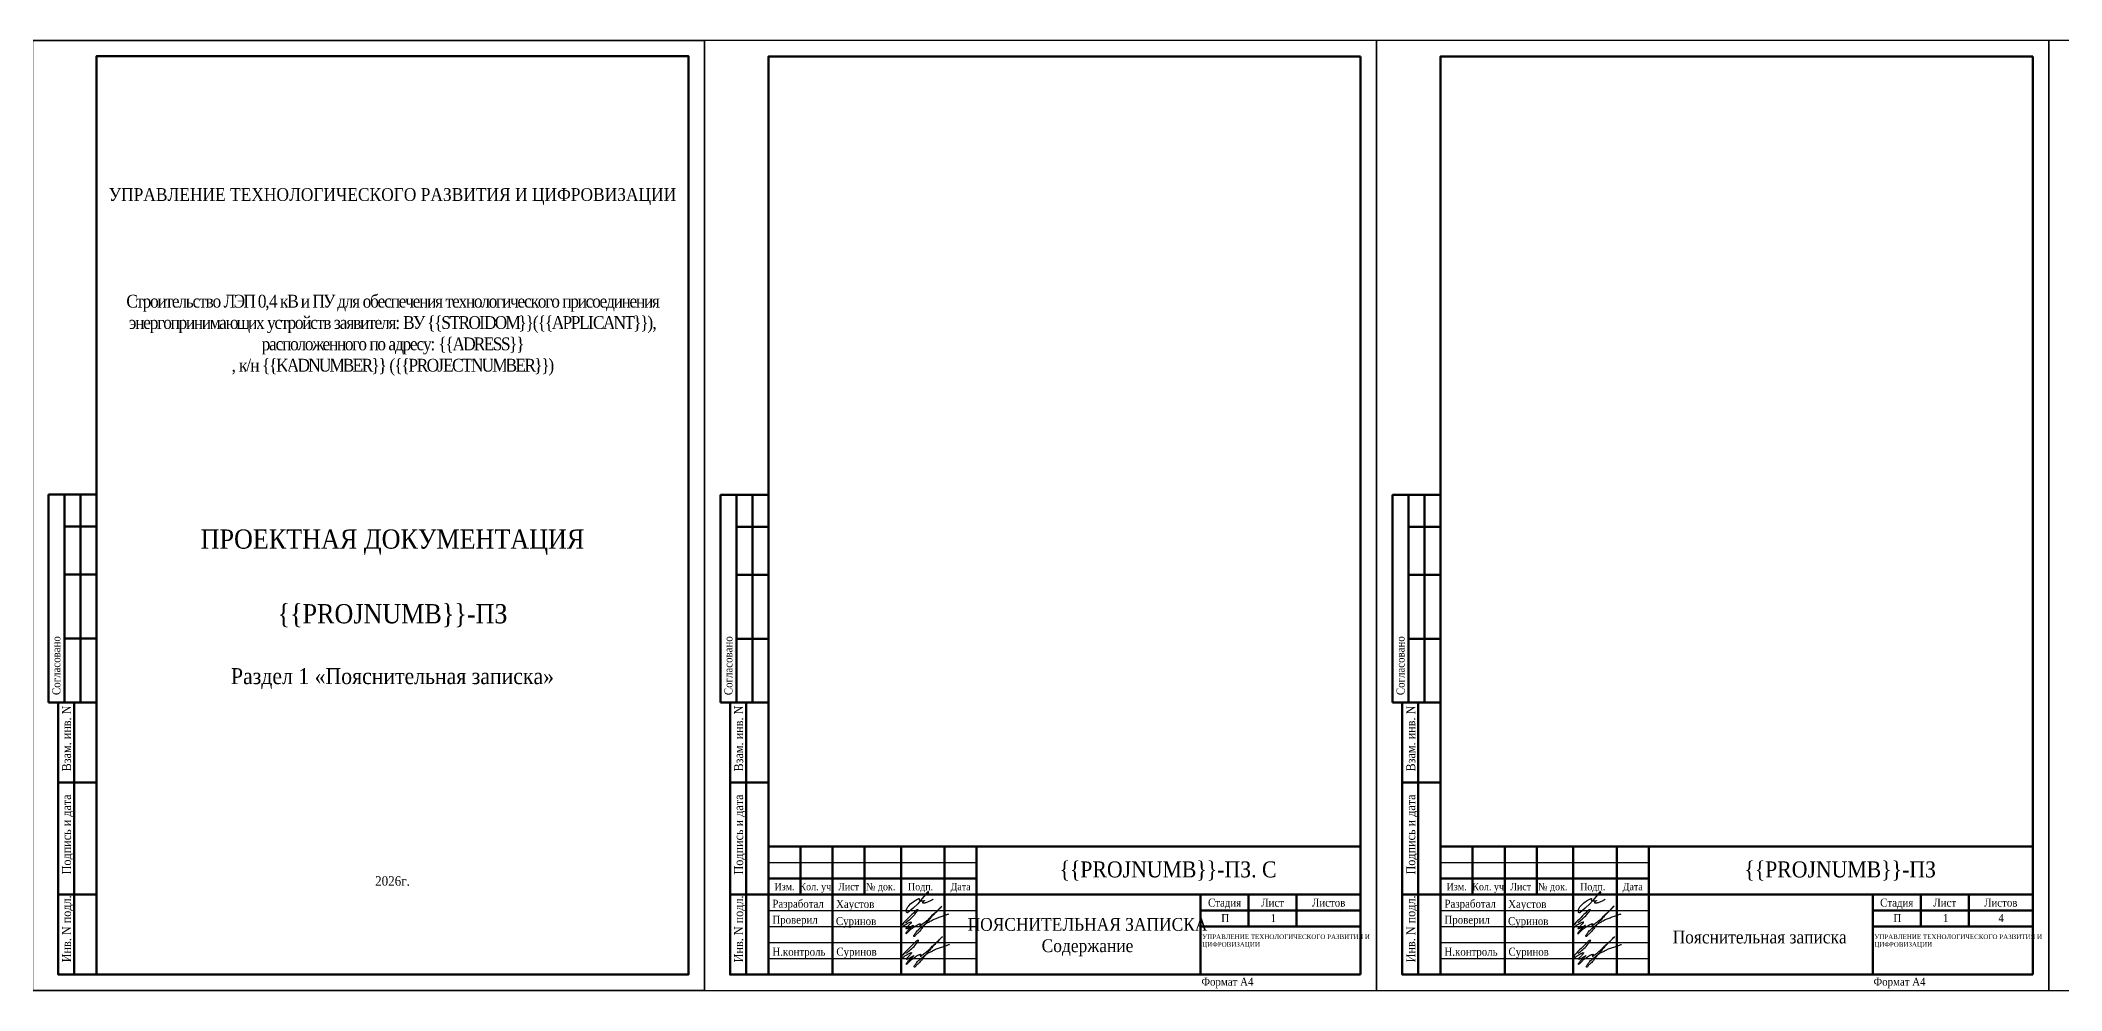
# Model space of a CAD drawing. Header units: millimetres. Extents: x 2174 to 9129, y 1758 to 2055.
# Drawn here: x 2806 to 3438, y 1758 to 2055 of the extents above; entities that cross this region are included whole.
import ezdxf
from ezdxf.enums import TextEntityAlignment as Align

# ---------------------------------------------------------------- set-up
doc = ezdxf.new("R2010")
doc.units = ezdxf.units.MM
doc.layers.add('П', color=7, linetype='Continuous')
doc.layers.add('Чертеж', color=7, linetype='Continuous')
doc.styles.add('стиль1', font='Times New Roman.ttf', dxfattribs={"width": 0.9, "height": 2})
doc.styles.add('стиль2', font='Times New Roman.ttf', dxfattribs={"width": 0.9, "height": 2.5})

# ---------------------------------------------------------------- blocks, each defined once
blk = doc.blocks.new('Штамп б')
at = {"lineweight": 70}
for points in [[(20, 0), (8, 0), (8, 85), (20, 85)], [(13, 0), (13, 85)], [(8, 60), (20, 60)], [(8, 25), (20, 25)]]:
    blk.add_lwpolyline(points, dxfattribs=at)
at = {"lineweight": 25, "style": 'стиль1', "width": 0.9}
for s, p in [('Взам. инв. N', (12.06, 63.49)), ('Подпись и дата', (12.06, 31.28)), ('Инв. N подл.', (12.06, 3.82))]:
    blk.add_text(s, height=2.8, rotation=90, dxfattribs=at).set_placement(p)
blk = doc.blocks.new('1')
at = {"lineweight": 30}
for p, q in [((630, 297), (420, 297)), ((420, 297), (420, 0)), ((630, 0), (630, 297)), ((420, 0), (630, 0))]:
    blk.add_line(p, q, dxfattribs=at)
blk = doc.blocks.new('A$C5B0935FB')
at = {"lineweight": 70}
for p, q in [((20, 65), (5, 65)), ((5, 0), (5, 65)), ((10, 55), (10, 65)), ((15, 0), (15, 65)), ((20, 0), (20, 65)), ((10, 40), (10, 55)), ((10, 55), (20, 55)), ((10, 20), (10, 40)), ((10, 40), (20, 40)), ((10, 0), (10, 20)), ((10, 20), (20, 20)), ((10, 0), (5, 0)), ((15, 0), (10, 0)), ((20, 0), (15, 0)), ((15, 0), (15, 0))]:
    blk.add_line(p, q, dxfattribs=at)
at = {"lineweight": 25, "style": 'стиль1', "width": 0.9}
blk.add_text('Согласовано', height=2.5, rotation=90, dxfattribs=at).set_placement((8.72, 2.35))
blk = doc.blocks.new('A$C7F1F469D')
at = {"color": 5, "lineweight": 25}
blk.add_spline([(-0.1, 1.78), (1.34, 2.93), (2.75, 4.33), (3.55, 5.31), (3.81, 5.64), (3.86, 5.8), (3.66, 5.81), (3.25, 5.7), (2.89, 5.36), (-1.09, 1.26), (-1.29, 0.98), (-1.47, 0.67), (-1.59, 0.28), (-1.54, 0.16), (-0.98, 0.55), (-0.42, 1.01), (0.34, 1.44), (1.08, 1.86), (1.69, 1.97), (1.62, 1.83), (1.26, 1.37), (0.56, 0.61), (0.16, 0.22), (0, 0), (0.24, -0.04), (0.82, 0.16), (1.44, 0.58), (2.18, 0.95), (2.33, 1.04), (1.93, 0.58), (1.28, 0.02), (0.64, -0.58), (0.1, -1.31), (-0.06, -1.68), (0.13, -1.59), (0.39, -1.41), (1.23, -0.56), (1.62, -0.16), (2.27, 0.27), (2.82, 0.65), (3.41, 1.04), (3.83, 1.25), (4.1, 1.35), (4.33, 1.44), (4.56, 1.45), (4.6, 1.35), (4.48, 1.19), (4.35, 0.92), (4.39, 0.82), (4.59, 0.91), (5.09, 1.34), (6.19, 2.18), (7.41, 3.21), (8.36, 4.22), (9.62, 5.31), (10.99, 6.68), (11.27, 6.98), (9.83, 5.51), (8.6, 4.26), (7.7, 3.28), (7.2, 2.7), (6.74, 2.12), (6.16, 1.41), (5.49, 0.62), (4.74, -0.34), (3.92, -1.29), (3.19, -1.94), (2.91, -2.31), (2.67, -2.58), (2.52, -2.55), (2.49, -2.26), (2.69, -1.9), (3.27, -1.11), (3.8, -0.52), (4.48, 0.07), (5.33, 0.79), (5.97, 1.29), (6.7, 1.77), (7.56, 2.21), (8.83, 2.91), (10.02, 3.35), (11.36, 3.83), (12.55, 4.24), (13.47, 4.57)], degree=3, dxfattribs=at)
blk = doc.blocks.new('Штамп фамилии')
at = {"layer": 'Чертеж', "color": 5, "lineweight": -2}
blk.add_lwpolyline([(47.47, 1.66), (47.54, 1.79), (47.62, 1.93), (47.66, 2.01), (47.7, 2.07), (47.73, 2.13), (47.76, 2.19), (47.76, 2.23), (47.76, 2.32), (47.74, 2.37), (47.71, 2.39), (47.66, 2.4), (47.61, 2.4), (47.56, 2.39), (47.52, 2.38), (47.44, 2.34), (47.38, 2.3), (47.33, 2.24), (47.26, 2.13), (45.27, -0.3), (44.41, -1.31), (42.95, -2.62), (41.21, -4.09), (41.09, -4.15), (41.01, -4.12), (40.97, -4.09), (40.93, -4.02), (40.86, -3.9), (40.8, -3.74), (40.79, -3.59), (40.79, -3.44), (40.82, -3.28), (40.86, -3.13), (40.9, -3.03), (40.96, -2.83), (41.05, -2.63), (41.29, -2.27), (41.56, -1.95), (42.15, -1.36), (42.5, -1), (42.96, -0.67), (43.54, -0.31), (44.11, 0.04), (44.76, 0.4), (44.84, 0.38), (44.86, 0.35), (44.86, 0.3), (44.81, -0.06), (44.88, -0.21), (44.95, -0.28), (45, -0.32), (45.11, -0.38), (45.27, -0.4), (45.46, -0.4), (46.3, -0.35), (46.39, -0.27), (46.46, -0.24), (46.48, -0.25), (46.48, -0.28), (46.47, -0.31), (46.46, -0.34), (46.44, -0.36), (46.39, -0.4), (46.28, -0.48), (45.92, -0.78), (45.89, -0.84), (45.87, -0.89), (45.87, -0.96), (45.9, -1), (46.03, -1.01), (46.17, -1), (46.59, -1), (46.68, -0.99), (46.84, -0.94), (47.03, -0.86), (48.5, -0.28), (48.66, -0.16), (48.81, -0.05), (48.96, 0.03), (49.07, 0.06), (49.21, 0.13)], dxfattribs=at)
at = {"layer": 'Чертеж', "color": 67, "lineweight": -2, "true_color": 0x727430}
for p in [(40.67, -8.99), (40.81, -18.55)]:
    blk.add_blockref('A$C7F1F469D', p, dxfattribs=at)
at = {"color": 7, "char_height": 2.5, "attachment_point": 4, "style": 'стиль1'}
for s, insert, width in [(' Разработал', (-1.9, -1.68), 17), (' Проверил', (-1.9, -6.68), 17), ('Хаустов', (18.85, -1.78), 20), (' Суринов', (17.96, -7.12), 20), (' Н.контроль', (-1.9, -16.68), 17), (' Суринов', (18.1, -16.68), 20)]:
    blk.add_mtext(s, dxfattribs=dict(at, insert=insert, width=width))
blk = doc.blocks.new('A$C31D65421')
blk.add_blockref('Штамп фамилии', (2.24, 18.43))

msp = doc.modelspace()

# ---------------------------------------------------------------- linework, layer by layer
at = {"layer": 'П', "linetype": 'Continuous', "lineweight": 0}
for points in [[(2803.703, 2055.49), (3013.703, 2055.49), (3013.703, 1758.49), (2803.703, 1758.49)], [(3013.703, 2055.49), (3223.703, 2055.49), (3223.703, 1758.49), (3013.703, 1758.49)], [(3223.703, 2055.49), (3433.703, 2055.49), (3433.703, 1758.49), (3223.703, 1758.49)], [(3433.703, 2055.49), (3643.703, 2055.49), (3643.703, 1758.49), (3433.703, 1758.49)]]:
    msp.add_lwpolyline(points, close=True, dxfattribs=at)
at = {"layer": 'П', "lineweight": 35}
msp.add_lwpolyline([(2803.703, 1758.49), (3013.703, 1758.49), (3013.703, 2055.49), (2803.703, 2055.49)], close=True, dxfattribs=at)
at = {"layer": 'Чертеж', "lineweight": 30}
msp.add_line((3433.703, 1758.49), (3433.703, 2055.49), dxfattribs=at)
at = {"layer": 'Чертеж', "lineweight": 70}
for p, q in [((3218.703, 1763.49), (3218.703, 2050.49)), ((3428.703, 1763.49), (3428.703, 2050.49))]:
    msp.add_line(p, q, dxfattribs=at)
at = {"layer": 'Чертеж', "linetype": 'Continuous', "lineweight": 70}
for p, q in [((3033.703, 1803.49), (3218.703, 1803.49)), ((3043.703, 1803.49), (3043.703, 1788.49)), ((3053.703, 1803.49), (3053.703, 1763.49)), ((3063.703, 1803.49), (3063.703, 1788.49)), ((3075.094, 1803.49), (3075.094, 1763.49)), ((3088.703, 1803.49), (3088.703, 1763.49)), ((3098.703, 1763.49), (3098.703, 1803.49)), ((3243.703, 1803.49), (3428.703, 1803.49)), ((3253.703, 1803.49), (3253.703, 1788.49)), ((3263.703, 1803.49), (3263.703, 1763.49)), ((3273.703, 1803.49), (3273.703, 1788.49)), ((3285.094, 1803.49), (3285.094, 1763.49)), ((3298.703, 1803.49), (3298.703, 1763.49)), ((3308.703, 1763.49), (3308.703, 1803.49)), ((3033.703, 1793.49), (3098.703, 1793.49)), ((3243.703, 1793.49), (3308.703, 1793.49)), ((3033.703, 1788.49), (3218.703, 1788.49)), ((3168.703, 1763.49), (3168.703, 1788.49)), ((3183.703, 1788.49), (3183.703, 1778.49)), ((3198.703, 1788.49), (3198.703, 1778.49)), ((3243.703, 1788.49), (3428.703, 1788.49)), ((3378.703, 1763.49), (3378.703, 1788.49)), ((3393.703, 1788.49), (3393.703, 1778.49)), ((3408.703, 1788.49), (3408.703, 1778.49)), ((3168.703, 1783.49), (3218.703, 1783.49)), ((3378.703, 1783.49), (3428.703, 1783.49))]:
    msp.add_line(p, q, dxfattribs=at)
at = {"layer": 'Чертеж', "linetype": 'Continuous', "lineweight": 30}
for p, q in [((3033.703, 1763.49), (3033.703, 1803.49)), ((3243.703, 1763.49), (3243.703, 1803.49)), ((3033.703, 1798.49), (3098.703, 1798.49)), ((3243.703, 1798.49), (3308.703, 1798.49)), ((3033.703, 1783.49), (3098.703, 1783.49)), ((3243.703, 1783.49), (3308.703, 1783.49)), ((3033.703, 1778.49), (3098.703, 1778.49)), ((3243.703, 1778.49), (3308.703, 1778.49)), ((3033.703, 1773.49), (3098.703, 1773.49)), ((3033.703, 1768.49), (3098.703, 1768.49)), ((3243.703, 1773.49), (3308.703, 1773.49)), ((3243.703, 1768.49), (3308.703, 1768.49))]:
    msp.add_line(p, q, dxfattribs=at)
at = {"layer": 'Чертеж', "color": 7, "lineweight": 70}
for p, q in [((3168.703, 1778.49), (3218.703, 1778.49)), ((3378.703, 1778.49), (3428.703, 1778.49))]:
    msp.add_line(p, q, dxfattribs=at)
at = {"layer": 'Чертеж', "linetype": 'Continuous', "lineweight": 70, "ltscale": 100}
for p, q in [((3033.703, 1763.49), (3218.703, 1763.49)), ((3243.703, 1763.49), (3428.703, 1763.49))]:
    msp.add_line(p, q, dxfattribs=at)
at = {"layer": 'Чертеж', "lineweight": 70}
msp.add_lwpolyline([(2823.72, 1763.526), (3008.72, 1763.526), (3008.72, 2050.526), (2823.72, 2050.526)], close=True, dxfattribs=at)
for points in [[(3008.72, 2050.526), (2823.72, 2050.526), (2823.72, 1763.526)], [(3218.703, 2050.49), (3033.703, 2050.49), (3033.703, 1763.49)], [(3428.703, 2050.49), (3243.703, 2050.49), (3243.703, 1763.49)]]:
    msp.add_lwpolyline(points, dxfattribs=at)

# ---------------------------------------------------------------- block references
at = {"layer": 'П', "lineweight": 30}
for p in [(2593.703, 1758.49), (2803.703, 1758.49), (3013.703, 1758.49)]:
    msp.add_blockref('1', p, dxfattribs=at)
at = {"layer": 'Чертеж'}
for p in [(2803.72, 1848.526), (3013.703, 1848.49), (3223.703, 1848.49)]:
    msp.add_blockref('A$C5B0935FB', p, dxfattribs=at)
at = {"layer": 'Чертеж', "lineweight": 25}
for p in [(2803.72, 1763.526), (3013.703, 1763.49), (3223.703, 1763.49)]:
    msp.add_blockref('Штамп б', p, dxfattribs=at)
at = {"layer": 'Чертеж', "linetype": 'Continuous', "lineweight": 0}
for p in [(3033.703, 1768.49), (3243.703, 1768.49)]:
    msp.add_blockref('A$C31D65421', p, dxfattribs=at)

# ---------------------------------------------------------------- texts
at = {"layer": 'Чертеж', "linetype": 'Continuous', "lineweight": 25, "style": 'стиль1', "width": 0.9}
for s, height, p in [('Изм.', 2.3, (3038.703, 1790.99)), ('Кол. уч.', 2.3, (3048.703, 1790.99)), ('Лист', 2.3, (3058.703, 1790.99)), ('№ док.', 2.3, (3068.703, 1790.99)), ('Подп.', 2.3, (3081.203, 1790.99)), ('Дата', 2.3, (3093.703, 1790.99)), ('Стадия', 2.5, (3176.203, 1785.99)), ('Лист', 2.5, (3191.203, 1785.99)), ('Листов', 2.5, (3208.703, 1785.99)), ('Изм.', 2.3, (3248.703, 1790.99)), ('Кол. уч.', 2.3, (3258.928, 1790.99)), ('Лист', 2.3, (3268.703, 1790.99)), ('№ док.', 2.3, (3278.703, 1790.99)), ('Подп.', 2.3, (3291.203, 1790.99)), ('Дата', 2.3, (3303.703, 1790.99)), ('Стадия', 2.5, (3386.203, 1785.99)), ('Лист', 2.5, (3401.203, 1785.99)), ('Листов', 2.5, (3418.703, 1785.99)), ('П', 2.5, (3176.378, 1781.154)), ('1', 2.5, (3191.454, 1781.154)), ('П', 2.5, (3386.378, 1781.154)), ('1', 2.5, (3401.454, 1781.154)), ('4', 2.5, (3418.82, 1781.154))]:
    msp.add_text(s, height=height, dxfattribs=at).set_placement(p, align=Align.MIDDLE_CENTER)
at = {"layer": 'Чертеж', "lineweight": 25, "style": 'стиль1', "width": 0.9}
for p in [(3168.964, 1760.018), (3378.964, 1760.018)]:
    msp.add_text('Формат А4', height=2.5, dxfattribs=at).set_placement(p)
at = {"layer": 'Чертеж', "color": 1, "lineweight": 20, "insert": (2916.211, 2050.49), "char_height": 5, "width": 185.01678, "attachment_point": 2, "style": 'стиль1'}
msp.add_mtext('\\pxqc,t19;{\\C256;\\P\\P\\H0.36x;\\P\\P\\P\\P\\P\\H0.94444x;\\P\\H2.353x;\\P\\ptz;\\H0.99998x;УПРАВЛЕНИЕ ТЕХНОЛОГИЧЕСКОГО РАЗВИТИЯ И ЦИФРОВИЗАЦИИ\\H0.75004x;\\P\\P\\P\\pt19;\\H1.6667x;\\P\\T0.85;\\P\\pq*,tz;\\H0.79994x;Строительство ЛЭП 0,4 кВ и ПУ для обеспечения технологического присоединения энергопринимающих устройств заявителя: ВУ \\{\\{STROIDOM\\}\\}(\\{\\{APPLICANT\\}\\}), расположенного по адресу: \\{\\{ADRESS\\}\\}\\P, к/н \\{\\{KADNUMBER\\}\\} (\\{\\{PROJECTNUMBER\\}\\})\\P\\pqc;\\P\\P\\pqr;\\P\\pqc,t19;\\P\\P \\P\\P\\H1.5x;\\T1;ПРОЕКТНАЯ ДОКУМЕНТАЦИЯ\\H0.66667x;\\T0.85;\\P\\P\\P\\H1.5x;\\T1;\\{\\{PROJNUMB\\}\\}-ПЗ\\P\\P\\H0.83332x;Раздел 1 «Пояснительная записка»\\H1.0001x;\\P\\P\\P\\P\\P\\P\\H0.59994x;\\P\\P\\P2026г.}', dxfattribs=at)
at = {"layer": 'Чертеж', "lineweight": 25, "attachment_point": 5, "style": 'стиль2'}
for s, insert, char_height, width in [('\\{\\{PROJNUMB\\}\\}-ПЗ. С', (3158.508, 1795.862), 5, 119.88502), ('\\{\\{PROJNUMB\\}\\}-ПЗ', (3368.508, 1795.862), 5, 119.88502), ('\\pxql;{\\fTimes New Roman|b0|i0|c204|p16;\\H0.8x;УПРАВЛЕНИЕ ТЕХНОЛОГИЧЕСКОГО РАЗВИТИЯ И ЦИФРОВИЗАЦИИ}', (3196.299, 1773.882), 1.8, 54.19561), ('\\pxql;{\\fTimes New Roman|b0|i0|c204|p16;\\H0.8x;УПРАВЛЕНИЕ ТЕХНОЛОГИЧЕСКОГО РАЗВИТИЯ И ЦИФРОВИЗАЦИИ}', (3406.299, 1773.882), 1.8, 54.19561)]:
    msp.add_mtext(s, dxfattribs=dict(at, insert=insert, char_height=char_height, width=width))
at = {"layer": 'Чертеж', "color": 7, "lineweight": 15, "char_height": 4, "attachment_point": 5, "style": 'стиль1'}
for s, insert, width in [('{\\W0.9;ПОЯСНИТЕЛЬНАЯ ЗАПИСКА \\PСодержание}', (3133.363, 1775.2), 70.90542), ('{\\W0.9;Пояснительная записка}', (3343.363, 1775.2), 70)]:
    msp.add_mtext(s, dxfattribs=dict(at, insert=insert, width=width))

doc.saveas('drawing.dxf')
